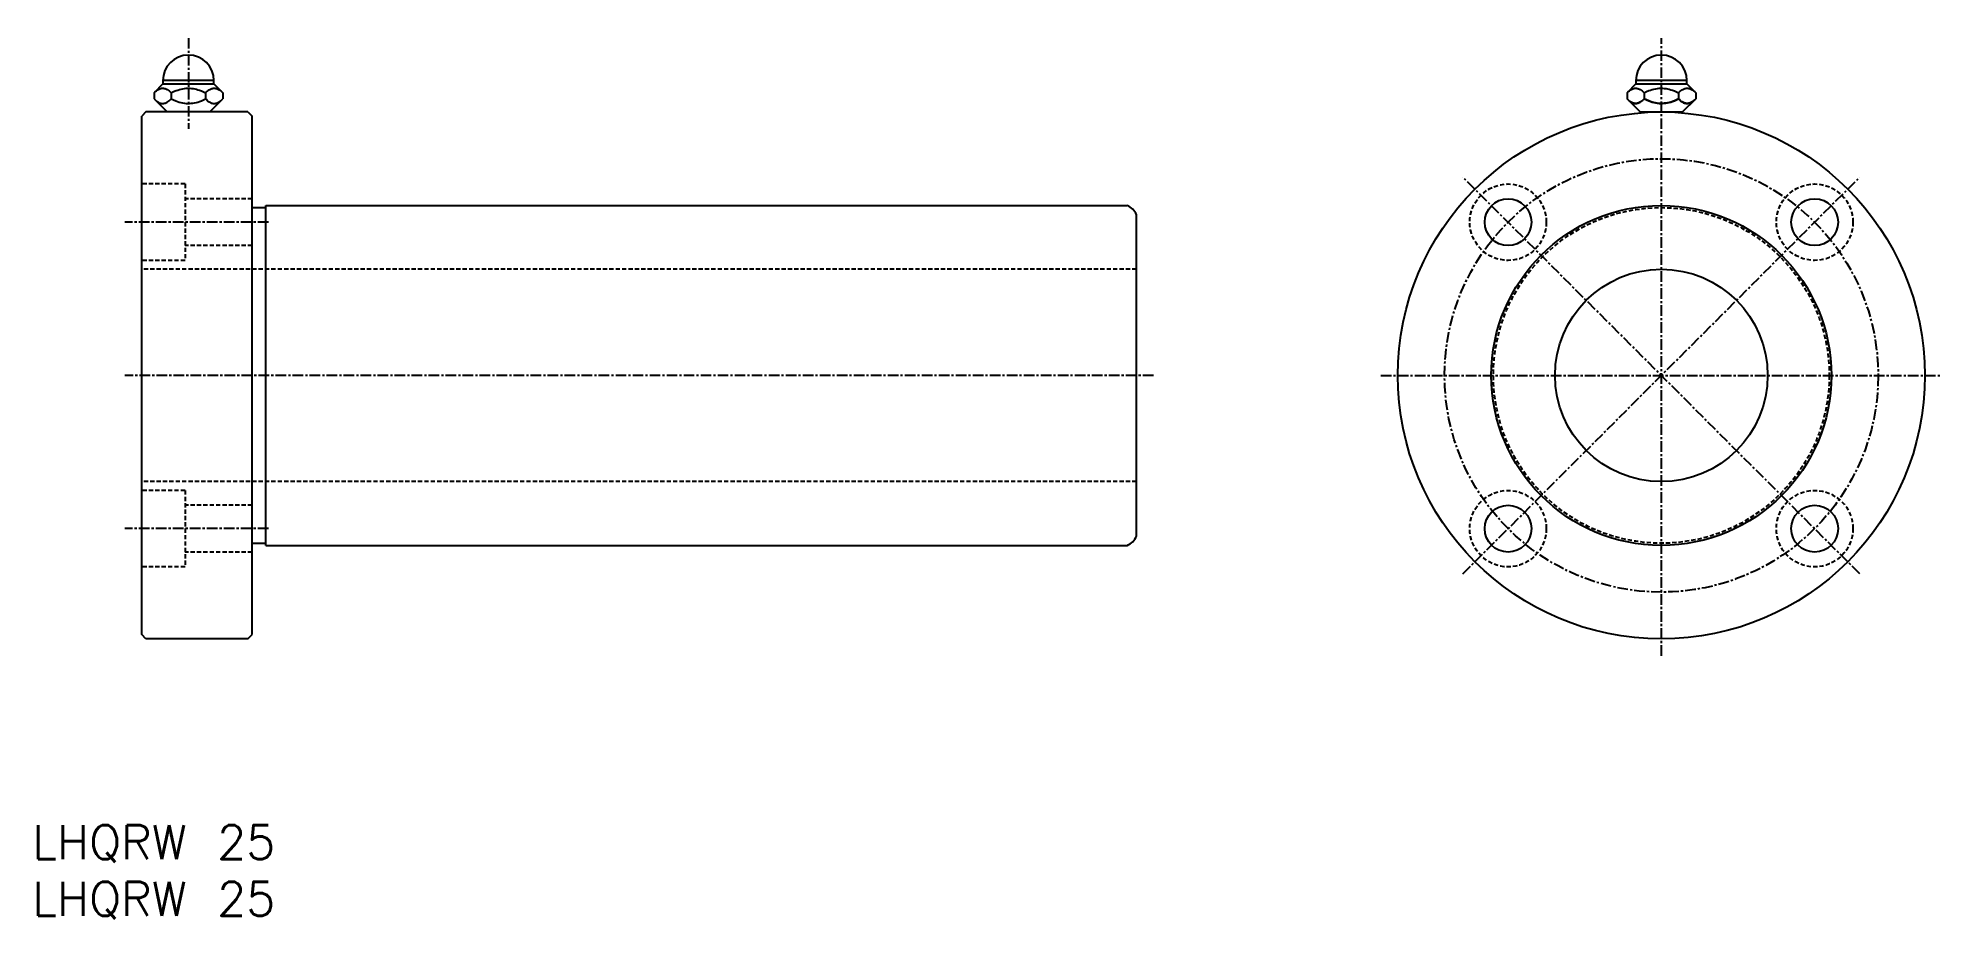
# Model space of a CAD drawing. Extents: x 1076 to 1300, y -345 to -241.
import ezdxf

# ---------------------------------------------------------------- set-up
doc = ezdxf.new("R2010")
doc.units = 0
doc.linetypes.add('CENTER', pattern=[2, 1.25, -0.25, 0.25, -0.25])
doc.linetypes.add('DASHED', pattern=[0.75, 0.5, -0.25])
doc.layers.get('0').update_dxf_attribs({"linetype": 'CONTINUOUS'})
doc.layers.add('CENTER', color=1, linetype='CENTER')
doc.styles.get("Standard").update_dxf_attribs({"font": 'txt.shx', "bigfont": 'bigfont.shx'})

msp = doc.modelspace()

# ---------------------------------------------------------------- linework, layer by layer
at = {"color": 7, "linetype": 'CONTINUOUS'}
for p, q in [((1096.51, -245.94), (1090.51, -245.94)), ((1096.51, -245.94), (1090.51, -245.94)), ((1090.51, -245.94), (1090.51, -246.34)), ((1096.51, -246.34), (1096.51, -245.94)), ((1269.75, -245.94), (1263.75, -245.94)), ((1269.75, -245.94), (1263.75, -245.94)), ((1263.75, -245.94), (1263.75, -246.34)), ((1269.75, -246.34), (1269.75, -245.94)), ((1090.51, -246.34), (1089.47, -247.38)), ((1089.47, -247.38), (1089.6, -247.25)), ((1089.47, -247.38), (1089.47, -248.1)), ((1089.47, -248.1), (1089.6, -248.23)), ((1089.47, -248.1), (1091.01, -249.64)), ((1089.6, -247.25), (1089.74, -247.14)), ((1089.6, -248.23), (1089.74, -248.35)), ((1089.74, -247.14), (1089.89, -247.03)), ((1089.74, -248.35), (1089.89, -248.45)), ((1089.89, -247.03), (1089.98, -246.98)), ((1089.89, -248.45), (1089.98, -248.5)), ((1089.98, -246.98), (1090.07, -246.94)), ((1089.98, -248.5), (1090.07, -248.55)), ((1090.07, -246.94), (1090.16, -246.9)), ((1090.07, -248.55), (1090.16, -248.59)), ((1090.16, -246.9), (1090.26, -246.87)), ((1090.26, -246.87), (1090.35, -246.85)), ((1090.35, -246.85), (1090.43, -246.84)), ((1090.43, -246.84), (1090.51, -246.84)), ((1090.51, -246.34), (1096.51, -246.34)), ((1090.51, -246.84), (1090.59, -246.85)), ((1090.59, -246.85), (1090.67, -246.86)), ((1090.67, -246.86), (1090.76, -246.89)), ((1090.76, -246.89), (1090.84, -246.92)), ((1090.84, -246.92), (1090.92, -246.95)), ((1090.84, -248.57), (1090.92, -248.53)), ((1090.92, -246.95), (1091, -247)), ((1090.92, -248.53), (1091, -248.49)), ((1091, -247), (1091.13, -247.07)), ((1091, -248.49), (1091.13, -248.41)), ((1091.13, -247.07), (1091.25, -247.17)), ((1091.13, -248.41), (1091.25, -248.32)), ((1091.25, -247.17), (1091.37, -247.27)), ((1091.25, -248.32), (1091.37, -248.21)), ((1091.37, -247.27), (1091.49, -247.38)), ((1091.37, -248.21), (1091.49, -248.1)), ((1091.49, -247.38), (1091.77, -247.25)), ((1091.49, -247.38), (1091.49, -248.1)), ((1091.49, -248.1), (1091.75, -248.23)), ((1091.75, -248.23), (1092.02, -248.34)), ((1091.77, -247.25), (1092.05, -247.13)), ((1092.02, -248.34), (1092.21, -248.41)), ((1092.05, -247.13), (1092.25, -247.06)), ((1092.21, -248.41), (1092.41, -248.47)), ((1092.25, -247.06), (1092.44, -247)), ((1092.41, -248.47), (1092.62, -248.53)), ((1092.44, -247), (1092.64, -246.95)), ((1092.62, -248.53), (1092.82, -248.57)), ((1092.64, -246.95), (1092.85, -246.91)), ((1092.85, -246.91), (1093.05, -246.87)), ((1093.05, -246.87), (1093.26, -246.85)), ((1093.26, -246.85), (1093.46, -246.84)), ((1093.46, -246.84), (1093.66, -246.85)), ((1093.66, -246.85), (1093.86, -246.86)), ((1093.86, -246.86), (1094.05, -246.89)), ((1094.05, -246.89), (1094.25, -246.92)), ((1094.24, -248.57), (1094.44, -248.52)), ((1094.25, -246.92), (1094.44, -246.97)), ((1094.44, -246.97), (1094.63, -247.02)), ((1094.44, -248.52), (1094.63, -248.47)), ((1094.63, -247.02), (1094.82, -247.08)), ((1094.63, -248.47), (1094.82, -248.4)), ((1094.82, -247.08), (1095.06, -247.17)), ((1094.82, -248.4), (1095.06, -248.31)), ((1095.06, -247.17), (1095.3, -247.27)), ((1095.06, -248.31), (1095.3, -248.21)), ((1095.3, -247.27), (1095.53, -247.38)), ((1095.3, -248.21), (1095.53, -248.1)), ((1095.53, -247.38), (1095.63, -247.28)), ((1095.53, -247.38), (1095.53, -248.1)), ((1095.53, -248.1), (1095.67, -248.23)), ((1095.63, -247.28), (1095.74, -247.19)), ((1095.67, -248.23), (1095.81, -248.35)), ((1095.74, -247.19), (1095.84, -247.11)), ((1095.81, -248.35), (1095.95, -248.45)), ((1095.84, -247.11), (1095.95, -247.03)), ((1095.95, -247.03), (1096.03, -246.99)), ((1095.95, -248.45), (1096.04, -248.5)), ((1096.01, -249.64), (1097.55, -248.1)), ((1096.03, -246.99), (1096.1, -246.95)), ((1096.04, -248.5), (1096.13, -248.55)), ((1096.1, -246.95), (1096.18, -246.92)), ((1096.13, -248.55), (1096.23, -248.59)), ((1096.18, -246.92), (1096.26, -246.89)), ((1096.26, -246.89), (1096.33, -246.87)), ((1096.33, -246.87), (1096.41, -246.85)), ((1096.41, -246.85), (1096.49, -246.84)), ((1096.49, -246.84), (1096.57, -246.84)), ((1097.55, -247.38), (1096.51, -246.34)), ((1096.57, -246.84), (1096.66, -246.85)), ((1096.66, -246.85), (1096.74, -246.86)), ((1096.74, -246.86), (1096.82, -246.89)), ((1096.82, -246.89), (1096.9, -246.92)), ((1096.9, -246.92), (1096.98, -246.95)), ((1096.9, -248.57), (1096.98, -248.53)), ((1096.98, -246.95), (1097.06, -247)), ((1096.98, -248.53), (1097.06, -248.49)), ((1097.06, -247), (1097.13, -247.03)), ((1097.06, -248.49), (1097.19, -248.41)), ((1097.13, -247.03), (1097.19, -247.07)), ((1097.19, -247.07), (1097.31, -247.17)), ((1097.19, -248.41), (1097.31, -248.32)), ((1097.31, -247.17), (1097.43, -247.27)), ((1097.31, -248.32), (1097.43, -248.21)), ((1097.43, -247.27), (1097.55, -247.38)), ((1097.43, -248.21), (1097.55, -248.1)), ((1097.55, -247.38), (1097.55, -248.1)), ((1263.75, -246.34), (1262.71, -247.38)), ((1262.71, -247.38), (1262.85, -247.25)), ((1262.71, -247.38), (1262.71, -248.1)), ((1262.71, -248.1), (1262.85, -248.23)), ((1262.83, -248.21), (1262.71, -248.1)), ((1262.71, -248.1), (1264.25, -249.64)), ((1262.95, -248.32), (1262.83, -248.21)), ((1262.85, -247.25), (1262.99, -247.14)), ((1262.85, -248.23), (1262.99, -248.35)), ((1263.07, -248.41), (1262.95, -248.32)), ((1262.99, -247.14), (1263.13, -247.03)), ((1262.99, -248.35), (1263.13, -248.45)), ((1263.13, -248.45), (1263.07, -248.41)), ((1263.13, -247.03), (1263.22, -246.98)), ((1263.13, -248.45), (1263.22, -248.5)), ((1263.19, -248.49), (1263.13, -248.45)), ((1263.27, -248.53), (1263.19, -248.49)), ((1263.22, -246.98), (1263.31, -246.94)), ((1263.22, -248.5), (1263.31, -248.55)), ((1263.36, -248.57), (1263.27, -248.53)), ((1263.31, -246.94), (1263.4, -246.9)), ((1263.31, -248.55), (1263.4, -248.59)), ((1263.4, -246.9), (1263.5, -246.87)), ((1263.5, -246.87), (1263.59, -246.85)), ((1263.59, -246.85), (1263.67, -246.84)), ((1263.67, -246.84), (1263.75, -246.84)), ((1263.75, -246.34), (1269.75, -246.34)), ((1263.75, -246.84), (1263.83, -246.85)), ((1263.83, -246.85), (1263.92, -246.86)), ((1263.92, -246.86), (1264, -246.89)), ((1264, -246.89), (1264.08, -246.92)), ((1264.08, -246.92), (1264.16, -246.95)), ((1264.08, -248.57), (1264.16, -248.53)), ((1264.16, -248.53), (1264.08, -248.57)), ((1264.16, -246.95), (1264.24, -247)), ((1264.16, -248.53), (1264.24, -248.49)), ((1264.23, -248.49), (1264.16, -248.53)), ((1264.31, -248.45), (1264.23, -248.49)), ((1264.24, -247), (1264.37, -247.07)), ((1264.24, -248.49), (1264.37, -248.41)), ((1264.42, -248.37), (1264.31, -248.45)), ((1264.37, -247.07), (1264.49, -247.17)), ((1264.37, -248.41), (1264.49, -248.32)), ((1264.52, -248.29), (1264.42, -248.37)), ((1264.49, -247.17), (1264.61, -247.27)), ((1264.49, -248.32), (1264.61, -248.21)), ((1264.63, -248.2), (1264.52, -248.29)), ((1264.61, -247.27), (1264.73, -247.38)), ((1264.61, -248.21), (1264.73, -248.1)), ((1264.73, -248.1), (1264.63, -248.2)), ((1264.73, -247.38), (1265.01, -247.25)), ((1264.73, -247.38), (1264.73, -248.1)), ((1264.73, -248.1), (1264.99, -248.23)), ((1264.99, -248.23), (1264.73, -248.1)), ((1264.99, -248.23), (1265.26, -248.34)), ((1265.26, -248.34), (1264.99, -248.23)), ((1265.01, -247.25), (1265.29, -247.13)), ((1265.26, -248.34), (1265.46, -248.41)), ((1265.46, -248.41), (1265.26, -248.34)), ((1265.29, -247.13), (1265.49, -247.06)), ((1265.46, -248.41), (1265.66, -248.47)), ((1265.66, -248.47), (1265.46, -248.41)), ((1265.49, -247.06), (1265.68, -247)), ((1265.66, -248.47), (1265.86, -248.53)), ((1265.86, -248.53), (1265.66, -248.47)), ((1265.68, -247), (1265.88, -246.95)), ((1265.86, -248.53), (1266.06, -248.57)), ((1266.06, -248.57), (1265.86, -248.53)), ((1265.88, -246.95), (1266.09, -246.91)), ((1266.09, -246.91), (1266.29, -246.87)), ((1266.29, -246.87), (1266.5, -246.85)), ((1266.5, -246.85), (1266.7, -246.84)), ((1266.7, -246.84), (1266.9, -246.85)), ((1266.9, -246.85), (1267.1, -246.86)), ((1267.1, -246.86), (1267.3, -246.89)), ((1267.3, -246.89), (1267.49, -246.92)), ((1267.48, -248.57), (1267.68, -248.52)), ((1267.68, -248.52), (1267.48, -248.57)), ((1267.49, -246.92), (1267.68, -246.97)), ((1267.68, -246.97), (1267.88, -247.02)), ((1267.68, -248.52), (1267.87, -248.47)), ((1267.87, -248.47), (1267.68, -248.52)), ((1267.87, -248.47), (1268.06, -248.4)), ((1268.06, -248.4), (1267.87, -248.47)), ((1267.88, -247.02), (1268.06, -247.08)), ((1268.06, -247.08), (1268.3, -247.17)), ((1268.06, -248.4), (1268.3, -248.31)), ((1268.3, -248.31), (1268.06, -248.4)), ((1268.3, -247.17), (1268.54, -247.27)), ((1268.3, -248.31), (1268.54, -248.21)), ((1268.54, -248.21), (1268.3, -248.31)), ((1268.54, -247.27), (1268.77, -247.38)), ((1268.54, -248.21), (1268.77, -248.1)), ((1268.77, -248.1), (1268.54, -248.21)), ((1268.77, -247.38), (1268.87, -247.28)), ((1268.77, -247.38), (1268.77, -248.1)), ((1268.77, -248.1), (1268.91, -248.23)), ((1268.89, -248.21), (1268.77, -248.1)), ((1268.87, -247.28), (1268.98, -247.19)), ((1269.01, -248.32), (1268.89, -248.21)), ((1268.91, -248.23), (1269.05, -248.35)), ((1268.98, -247.19), (1269.08, -247.11)), ((1269.13, -248.41), (1269.01, -248.32)), ((1269.05, -248.35), (1269.19, -248.45)), ((1269.08, -247.11), (1269.19, -247.03)), ((1269.19, -248.45), (1269.13, -248.41)), ((1269.19, -247.03), (1269.27, -246.99)), ((1269.19, -248.45), (1269.28, -248.5)), ((1269.26, -248.49), (1269.19, -248.45)), ((1269.25, -249.64), (1270.79, -248.1)), ((1269.34, -248.53), (1269.26, -248.49)), ((1269.27, -246.99), (1269.34, -246.95)), ((1269.28, -248.5), (1269.37, -248.55)), ((1269.34, -246.95), (1269.42, -246.92)), ((1269.42, -248.57), (1269.34, -248.53)), ((1269.37, -248.55), (1269.47, -248.59)), ((1269.42, -246.92), (1269.5, -246.89)), ((1269.5, -246.89), (1269.57, -246.87)), ((1269.57, -246.87), (1269.65, -246.85)), ((1269.65, -246.85), (1269.73, -246.84)), ((1269.73, -246.84), (1269.82, -246.84)), ((1270.79, -247.38), (1269.75, -246.34)), ((1269.82, -246.84), (1269.9, -246.85)), ((1269.9, -246.85), (1269.98, -246.86)), ((1269.98, -246.86), (1270.06, -246.89)), ((1270.06, -246.89), (1270.14, -246.92)), ((1270.14, -246.92), (1270.22, -246.95)), ((1270.14, -248.57), (1270.22, -248.53)), ((1270.22, -248.53), (1270.14, -248.57)), ((1270.22, -246.95), (1270.31, -247)), ((1270.22, -248.53), (1270.31, -248.49)), ((1270.29, -248.49), (1270.22, -248.53)), ((1270.37, -248.45), (1270.29, -248.49)), ((1270.31, -247), (1270.37, -247.03)), ((1270.31, -248.49), (1270.43, -248.41)), ((1270.37, -247.03), (1270.43, -247.07)), ((1270.48, -248.37), (1270.37, -248.45)), ((1270.43, -247.07), (1270.55, -247.17)), ((1270.43, -248.41), (1270.55, -248.32)), ((1270.58, -248.29), (1270.48, -248.37)), ((1270.55, -247.17), (1270.67, -247.27)), ((1270.55, -248.32), (1270.67, -248.21)), ((1270.69, -248.2), (1270.58, -248.29)), ((1270.67, -247.27), (1270.79, -247.38)), ((1270.67, -248.21), (1270.79, -248.1)), ((1270.79, -248.1), (1270.69, -248.2)), ((1270.79, -247.38), (1270.79, -248.1)), ((1088.51, -249.64), (1088.01, -250.14)), ((1088.01, -311.14), (1088.01, -250.14)), ((1100.51, -249.64), (1088.51, -249.64)), ((1090.16, -248.59), (1090.26, -248.61)), ((1090.26, -248.61), (1090.35, -248.63)), ((1090.35, -248.63), (1090.43, -248.64)), ((1090.43, -248.64), (1090.51, -248.64)), ((1090.51, -248.64), (1090.59, -248.63)), ((1090.59, -248.63), (1090.67, -248.62)), ((1090.67, -248.62), (1090.76, -248.6)), ((1090.76, -248.6), (1090.84, -248.57)), ((1092.82, -248.57), (1093.03, -248.61)), ((1093.03, -248.61), (1093.24, -248.63)), ((1093.24, -248.63), (1093.44, -248.64)), ((1093.44, -248.64), (1093.64, -248.64)), ((1093.64, -248.64), (1093.84, -248.62)), ((1093.84, -248.62), (1094.04, -248.6)), ((1094.04, -248.6), (1094.24, -248.57)), ((1096.23, -248.59), (1096.32, -248.61)), ((1096.32, -248.61), (1096.41, -248.63)), ((1096.41, -248.63), (1096.49, -248.64)), ((1096.49, -248.64), (1096.57, -248.64)), ((1096.57, -248.64), (1096.66, -248.63)), ((1096.66, -248.63), (1096.74, -248.62)), ((1096.74, -248.62), (1096.82, -248.6)), ((1096.82, -248.6), (1096.9, -248.57)), ((1100.51, -249.64), (1101.01, -250.14)), ((1101.01, -311.14), (1101.01, -250.14)), ((1263.44, -248.6), (1263.36, -248.57)), ((1263.4, -248.59), (1263.5, -248.61)), ((1263.52, -248.62), (1263.44, -248.6)), ((1263.5, -248.61), (1263.59, -248.63)), ((1263.6, -248.63), (1263.52, -248.62)), ((1263.59, -248.63), (1263.67, -248.64)), ((1263.68, -248.64), (1263.6, -248.63)), ((1263.67, -248.64), (1263.75, -248.64)), ((1263.76, -248.64), (1263.68, -248.64)), ((1263.75, -248.64), (1263.83, -248.63)), ((1263.85, -248.63), (1263.76, -248.64)), ((1263.83, -248.63), (1263.92, -248.62)), ((1263.92, -248.62), (1263.85, -248.63)), ((1263.92, -248.62), (1264, -248.6)), ((1264, -248.6), (1263.92, -248.62)), ((1264, -248.6), (1264.08, -248.57)), ((1264.08, -248.57), (1264, -248.6)), ((1264.25, -249.64), (1269.25, -249.64)), ((1264.25, -249.64), (1264.25, -249.74)), ((1264.65, -249.64), (1264.65, -249.71)), ((1266.06, -248.57), (1266.27, -248.61)), ((1266.27, -248.61), (1266.06, -248.57)), ((1266.27, -248.61), (1266.48, -248.63)), ((1266.48, -248.63), (1266.27, -248.61)), ((1266.48, -248.63), (1266.69, -248.64)), ((1266.69, -248.64), (1266.48, -248.63)), ((1266.69, -248.64), (1266.89, -248.64)), ((1266.89, -248.64), (1266.69, -248.64)), ((1266.89, -248.64), (1267.08, -248.62)), ((1267.08, -248.62), (1266.89, -248.64)), ((1267.08, -248.62), (1267.28, -248.6)), ((1267.28, -248.6), (1267.08, -248.62)), ((1267.28, -248.6), (1267.48, -248.57)), ((1267.48, -248.57), (1267.28, -248.6)), ((1268.85, -249.64), (1268.85, -249.71)), ((1269.25, -249.74), (1269.25, -249.64)), ((1269.5, -248.6), (1269.42, -248.57)), ((1269.47, -248.59), (1269.56, -248.61)), ((1269.58, -248.62), (1269.5, -248.6)), ((1269.56, -248.61), (1269.65, -248.63)), ((1269.66, -248.63), (1269.58, -248.62)), ((1269.65, -248.63), (1269.73, -248.64)), ((1269.75, -248.64), (1269.66, -248.63)), ((1269.73, -248.64), (1269.82, -248.64)), ((1269.83, -248.64), (1269.75, -248.64)), ((1269.82, -248.64), (1269.9, -248.63)), ((1269.91, -248.63), (1269.83, -248.64)), ((1269.9, -248.63), (1269.98, -248.62)), ((1269.99, -248.62), (1269.91, -248.63)), ((1269.98, -248.62), (1270.06, -248.6)), ((1270.06, -248.6), (1269.99, -248.62)), ((1270.06, -248.6), (1270.14, -248.57)), ((1270.14, -248.57), (1270.06, -248.6)), ((1101.01, -260.89), (1102.61, -260.89)), ((1102.61, -260.64), (1203.92, -260.64)), ((1102.61, -300.64), (1102.61, -260.64)), ((1205.01, -299.55), (1205.01, -261.73)), ((1101.01, -300.39), (1102.61, -300.39)), ((1102.61, -300.64), (1203.92, -300.64)), ((1126.63, -300.64), (1126.63, -300.64)), ((1152.26, -300.64), (1152.26, -300.64)), ((1088.51, -311.64), (1088.01, -311.14)), ((1100.51, -311.64), (1101.01, -311.14)), ((1100.51, -311.64), (1088.51, -311.64))]:
    msp.add_line(p, q, dxfattribs=at)
at = {"color": 3, "linetype": 'DASHED'}
for p, q in [((1093.11, -258.11), (1088.01, -258.11)), ((1093.11, -258.11), (1093.11, -267.11)), ((1101.01, -259.86), (1093.11, -259.86)), ((1101.01, -265.36), (1093.11, -265.36)), ((1093.11, -267.11), (1088.01, -267.11)), ((1205.01, -268.14), (1088.01, -268.14)), ((1205.01, -293.14), (1088.01, -293.14)), ((1093.11, -294.17), (1088.01, -294.17)), ((1093.11, -294.17), (1093.11, -303.17)), ((1101.01, -295.92), (1093.11, -295.92)), ((1101.01, -301.42), (1093.11, -301.42)), ((1093.11, -303.17), (1088.01, -303.17))]:
    msp.add_line(p, q, dxfattribs=at)
at = {"color": 7, "linetype": 'CONTINUOUS'}
for centre, radius in [((1266.75, -280.64), 31), ((1248.72, -262.61), 2.75), ((1266.75, -280.64), 20), ((1284.78, -262.61), 2.75), ((1266.75, -280.64), 12.5), ((1248.72, -298.67), 2.75), ((1284.78, -298.67), 2.75)]:
    msp.add_circle(centre, radius, dxfattribs=at)
at = {"color": 3, "linetype": 'DASHED'}
for centre, radius in [((1248.72, -262.61), 4.5), ((1284.78, -262.61), 4.5), ((1266.75, -280.64), 19.75), ((1248.72, -298.67), 4.5), ((1284.78, -298.67), 4.5)]:
    msp.add_circle(centre, radius, dxfattribs=at)
at = {"color": 7, "linetype": 'CONTINUOUS'}
for centre, radius, start, end in [((1093.51, -245.94), 3, 0, 180), ((1266.75, -245.94), 3, 0, 180), ((1203.16, -262.49), 2, 22.3316, 67.6684), ((1203.16, -298.79), 2, 292.3316, 337.6684)]:
    msp.add_arc(centre, radius, start, end, dxfattribs=at)
at = {"layer": 'CENTER', "color": 1, "linetype": 'CENTER'}
for p, q in [((1093.51, -240.94), (1093.51, -251.64)), ((1266.75, -313.64), (1266.75, -240.94)), ((1290.08, -303.98), (1243.41, -257.31)), ((1243.41, -303.98), (1290.08, -257.31)), ((1102.93, -262.61), (1086.01, -262.61)), ((1207.01, -280.64), (1086.01, -280.64)), ((1233.75, -280.64), (1299.75, -280.64)), ((1102.93, -298.67), (1086.01, -298.67))]:
    msp.add_line(p, q, dxfattribs=at)
msp.add_circle((1266.75, -280.64), 25.5, dxfattribs=at)

# ---------------------------------------------------------------- texts
at = {"color": 7, "linetype": 'CONTINUOUS'}
for p in [(1075.14, -337.55), (1075.14, -344.22)]:
    msp.add_text('LHQRW 25', height=4, dxfattribs=at).set_placement(p)

doc.saveas('drawing.dxf')
